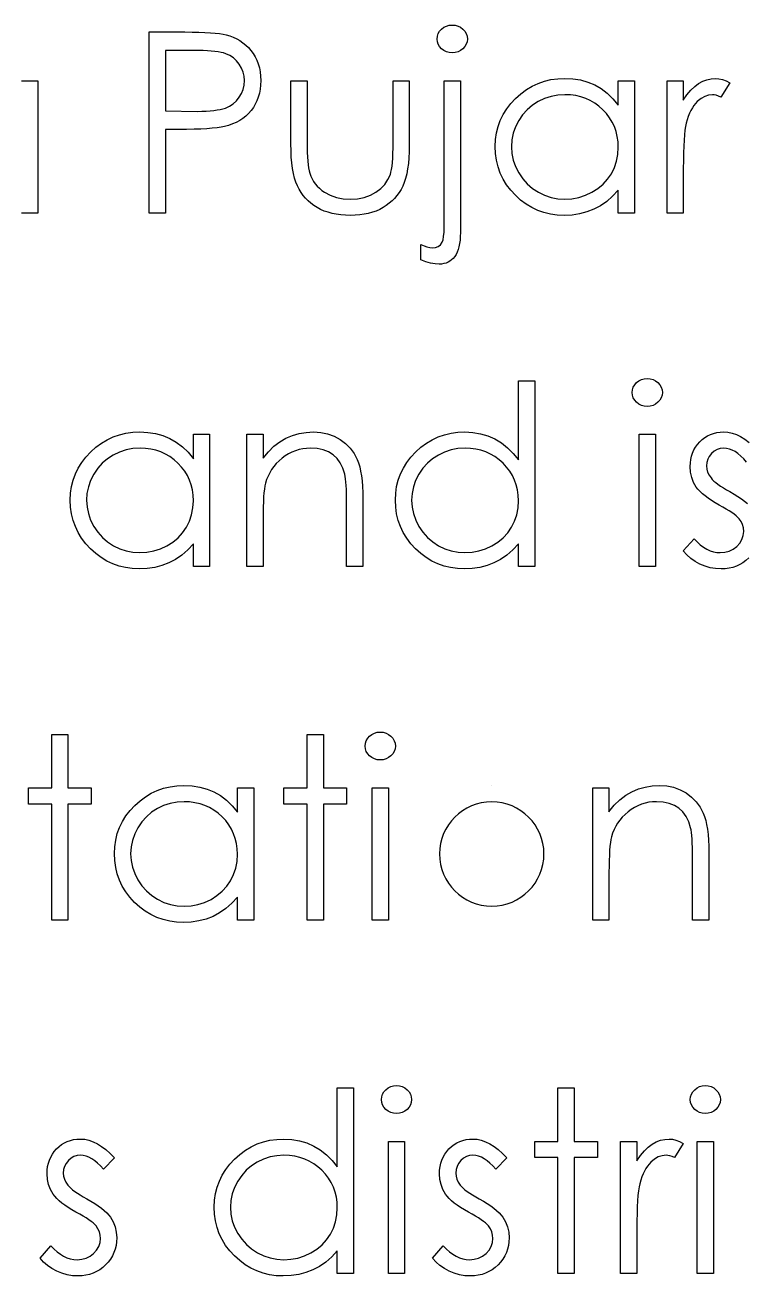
# Model space of a CAD drawing. Header units: millimetres. Extents: x -115 to 178, y -25 to 102.
# Drawn here: x -4.62 to 9.31, y 77.66 to 101.84 of the extents above; entities that cross this region are included whole.
import ezdxf

# ---------------------------------------------------------------- set-up
doc = ezdxf.new("R2010")
doc.units = ezdxf.units.MM

msp = doc.modelspace()

# ---------------------------------------------------------------- linework, layer by layer
at = {"color": 7, "linetype": 'Continuous'}
msp.add_line((4.4, 87.14), (4.4, 87.14), dxfattribs=at)
at = {"color": 7, "linetype": 'Continuous', "flags": 128}
for points in [[(3.636, 101.838), (3.695, 101.834), (3.749, 101.819), (3.798, 101.794), (3.843, 101.759), (3.88, 101.718), (3.907, 101.672), (3.922, 101.622), (3.928, 101.568), (3.928, 101.568), (3.922, 101.515), (3.907, 101.466), (3.88, 101.421), (3.843, 101.379), (3.798, 101.345), (3.749, 101.32), (3.695, 101.305), (3.636, 101.3), (3.636, 101.3), (3.577, 101.305), (3.523, 101.32), (3.474, 101.345), (3.429, 101.379), (3.392, 101.421), (3.365, 101.466), (3.35, 101.515), (3.344, 101.568), (3.344, 101.568), (3.35, 101.622), (3.365, 101.672), (3.392, 101.718), (3.429, 101.759), (3.474, 101.794), (3.523, 101.819), (3.577, 101.834), (3.636, 101.838)], [(-2.22, 101.704), (-1.533, 101.704), (-1.533, 101.704), (-1.392, 101.703), (-1.262, 101.7), (-1.144, 101.696), (-1.038, 101.69), (-0.945, 101.683), (-0.863, 101.674), (-0.794, 101.664), (-0.736, 101.651), (-0.736, 101.651), (-0.664, 101.63), (-0.595, 101.604), (-0.53, 101.573), (-0.468, 101.538), (-0.409, 101.497), (-0.354, 101.451), (-0.302, 101.401), (-0.254, 101.346), (-0.21, 101.286), (-0.172, 101.223), (-0.139, 101.156), (-0.113, 101.085), (-0.092, 101.01), (-0.078, 100.933), (-0.069, 100.851), (-0.066, 100.765), (-0.066, 100.765), (-0.069, 100.679), (-0.078, 100.597), (-0.092, 100.518), (-0.112, 100.444), (-0.139, 100.373), (-0.17, 100.306), (-0.208, 100.243), (-0.252, 100.184), (-0.3, 100.13), (-0.353, 100.079), (-0.411, 100.034), (-0.472, 99.993), (-0.539, 99.957), (-0.61, 99.926), (-0.685, 99.899), (-0.764, 99.877), (-0.764, 99.877), (-0.83, 99.863), (-0.909, 99.851), (-1.001, 99.842), (-1.106, 99.834), (-1.224, 99.828), (-1.354, 99.823), (-1.498, 99.82), (-1.655, 99.819), (-1.655, 99.819), (-1.906, 99.819), (-1.906, 99.819), (-1.906, 98.204), (-1.906, 98.204), (-2.22, 98.204), (-2.22, 98.204), (-2.22, 101.704)], [(-1.906, 101.345), (-1.906, 100.178), (-1.906, 100.178), (-1.293, 100.17), (-1.293, 100.17), (-1.203, 100.171), (-1.12, 100.175), (-1.042, 100.18), (-0.971, 100.187), (-0.906, 100.196), (-0.848, 100.206), (-0.796, 100.22), (-0.749, 100.234), (-0.668, 100.271), (-0.595, 100.318), (-0.533, 100.376), (-0.479, 100.442), (-0.435, 100.517), (-0.404, 100.595), (-0.386, 100.677), (-0.38, 100.764), (-0.38, 100.764), (-0.386, 100.848), (-0.404, 100.929), (-0.435, 101.006), (-0.479, 101.08), (-0.532, 101.146), (-0.592, 101.202), (-0.662, 101.249), (-0.738, 101.284), (-0.782, 101.298), (-0.831, 101.31), (-0.888, 101.321), (-0.951, 101.329), (-1.02, 101.336), (-1.095, 101.341), (-1.177, 101.344), (-1.265, 101.345), (-1.265, 101.345), (-1.906, 101.345)], [(-4.373, 100.761), (-4.373, 98.204), (-4.373, 98.204), (-4.688, 98.204)], [(-4.688, 100.761), (-4.373, 100.761)], [(0.518, 100.761), (0.832, 100.761), (0.832, 100.761), (0.832, 99.575), (0.832, 99.575), (0.832, 99.471), (0.834, 99.375), (0.839, 99.288), (0.844, 99.209), (0.851, 99.138), (0.86, 99.076), (0.869, 99.023), (0.881, 98.977), (0.881, 98.977), (0.902, 98.92), (0.927, 98.866), (0.956, 98.816), (0.989, 98.768), (1.027, 98.723), (1.069, 98.682), (1.115, 98.643), (1.165, 98.608), (1.275, 98.549), (1.396, 98.507), (1.526, 98.481), (1.667, 98.473), (1.667, 98.473), (1.807, 98.481), (1.936, 98.506), (2.054, 98.547), (2.16, 98.605), (2.254, 98.676), (2.331, 98.758), (2.394, 98.85), (2.44, 98.952), (2.44, 98.952), (2.452, 98.994), (2.462, 99.046), (2.472, 99.108), (2.479, 99.181), (2.485, 99.265), (2.488, 99.358), (2.491, 99.462), (2.492, 99.575), (2.492, 99.575), (2.492, 100.761), (2.492, 100.761), (2.806, 100.761), (2.806, 100.761), (2.806, 99.516), (2.806, 99.516), (2.804, 99.389), (2.798, 99.27), (2.788, 99.159), (2.774, 99.056), (2.757, 98.961), (2.735, 98.875), (2.709, 98.796), (2.68, 98.725), (2.646, 98.661), (2.609, 98.6), (2.567, 98.542), (2.522, 98.488), (2.472, 98.438), (2.419, 98.392), (2.361, 98.348), (2.3, 98.309), (2.235, 98.274), (2.165, 98.243), (2.092, 98.218), (2.014, 98.197), (1.932, 98.18), (1.847, 98.168), (1.758, 98.161), (1.664, 98.159), (1.664, 98.159), (1.571, 98.161), (1.481, 98.168), (1.395, 98.18), (1.313, 98.197), (1.235, 98.218), (1.162, 98.243), (1.092, 98.274), (1.026, 98.309), (0.964, 98.348), (0.906, 98.392), (0.852, 98.439), (0.802, 98.489), (0.757, 98.544), (0.715, 98.602), (0.677, 98.664), (0.644, 98.729), (0.614, 98.8), (0.588, 98.88), (0.567, 98.969), (0.549, 99.066), (0.535, 99.172), (0.525, 99.286), (0.52, 99.408), (0.518, 99.539), (0.518, 99.539), (0.518, 100.761)], [(3.479, 100.761), (3.793, 100.761), (3.793, 100.761), (3.793, 97.83), (3.793, 97.83), (3.792, 97.752), (3.786, 97.681), (3.778, 97.614), (3.766, 97.552), (3.75, 97.497), (3.731, 97.447), (3.71, 97.402), (3.684, 97.362), (3.655, 97.328), (3.624, 97.299), (3.591, 97.273), (3.554, 97.253), (3.516, 97.237), (3.474, 97.226), (3.431, 97.219), (3.384, 97.217), (3.384, 97.217), (3.303, 97.222), (3.218, 97.237), (3.126, 97.262), (3.03, 97.297), (3.03, 97.297), (3.03, 97.599), (3.03, 97.599), (3.091, 97.569), (3.148, 97.548), (3.202, 97.535), (3.253, 97.531), (3.253, 97.531), (3.312, 97.538), (3.363, 97.558), (3.406, 97.592), (3.441, 97.641), (3.441, 97.641), (3.458, 97.686), (3.47, 97.749), (3.477, 97.832), (3.479, 97.932), (3.479, 97.932), (3.479, 100.761)], [(7.159, 100.761), (7.159, 98.204), (7.159, 98.204), (6.844, 98.204), (6.844, 98.204), (6.844, 98.646), (6.844, 98.646), (6.736, 98.528), (6.621, 98.427), (6.499, 98.343), (6.372, 98.276), (6.238, 98.225), (6.098, 98.188), (5.952, 98.166), (5.8, 98.159), (5.8, 98.159), (5.664, 98.165), (5.534, 98.183), (5.409, 98.214), (5.288, 98.256), (5.173, 98.31), (5.062, 98.377), (4.957, 98.456), (4.857, 98.547), (4.765, 98.646), (4.686, 98.751), (4.619, 98.861), (4.564, 98.976), (4.521, 99.097), (4.491, 99.223), (4.473, 99.354), (4.466, 99.49), (4.466, 99.49), (4.473, 99.623), (4.491, 99.752), (4.522, 99.875), (4.565, 99.994), (4.62, 100.108), (4.688, 100.217), (4.768, 100.321), (4.86, 100.42), (4.961, 100.51), (5.068, 100.589), (5.179, 100.656), (5.295, 100.71), (5.416, 100.752), (5.542, 100.783), (5.674, 100.8), (5.81, 100.806), (5.81, 100.806), (5.966, 100.799), (6.115, 100.776), (6.256, 100.736), (6.389, 100.682), (6.514, 100.611), (6.633, 100.522), (6.742, 100.414), (6.844, 100.288), (6.844, 100.288), (6.844, 100.761), (6.844, 100.761), (7.159, 100.761)], [(7.787, 100.761), (8.101, 100.761), (8.101, 100.761), (8.101, 100.385), (8.101, 100.385), (8.172, 100.489), (8.246, 100.577), (8.321, 100.649), (8.398, 100.707), (8.477, 100.75), (8.559, 100.782), (8.641, 100.8), (8.725, 100.806), (8.725, 100.806), (8.79, 100.801), (8.857, 100.785), (8.927, 100.757), (8.998, 100.719), (8.998, 100.719), (8.826, 100.447), (8.826, 100.447), (8.78, 100.466), (8.738, 100.481), (8.7, 100.489), (8.665, 100.492), (8.665, 100.492), (8.59, 100.484), (8.516, 100.459), (8.444, 100.417), (8.372, 100.358), (8.338, 100.322), (8.306, 100.281), (8.276, 100.236), (8.248, 100.187), (8.222, 100.132), (8.198, 100.073), (8.177, 100.009), (8.157, 99.941), (8.157, 99.941), (8.144, 99.88), (8.132, 99.805), (8.123, 99.716), (8.115, 99.613), (8.109, 99.497), (8.104, 99.366), (8.102, 99.222), (8.101, 99.063), (8.101, 99.063), (8.101, 98.204), (8.101, 98.204), (7.787, 98.204), (7.787, 98.204), (7.787, 100.761)], [(5.814, 100.492), (5.676, 100.484), (5.545, 100.459), (5.418, 100.418), (5.297, 100.36), (5.185, 100.288), (5.085, 100.202), (4.996, 100.103), (4.92, 99.99), (4.859, 99.87), (4.815, 99.745), (4.789, 99.617), (4.78, 99.486), (4.78, 99.486), (4.789, 99.356), (4.815, 99.228), (4.86, 99.103), (4.921, 98.981), (4.998, 98.868), (5.087, 98.768), (5.188, 98.681), (5.301, 98.607), (5.422, 98.548), (5.547, 98.507), (5.677, 98.481), (5.811, 98.473), (5.811, 98.473), (5.947, 98.481), (6.08, 98.506), (6.208, 98.547), (6.333, 98.606), (6.448, 98.678), (6.551, 98.762), (6.638, 98.858), (6.711, 98.965), (6.769, 99.082), (6.811, 99.207), (6.836, 99.338), (6.844, 99.477), (6.844, 99.477), (6.84, 99.583), (6.826, 99.685), (6.802, 99.782), (6.77, 99.875), (6.728, 99.963), (6.677, 100.047), (6.617, 100.126), (6.546, 100.201), (6.47, 100.269), (6.389, 100.329), (6.304, 100.379), (6.215, 100.419), (6.121, 100.452), (6.023, 100.474), (5.92, 100.488), (5.814, 100.492)], [(5.229, 94.96), (5.229, 91.37), (5.229, 91.37), (4.915, 91.37), (4.915, 91.37), (4.915, 91.813), (4.915, 91.813), (4.806, 91.695), (4.692, 91.594), (4.57, 91.51), (4.442, 91.443), (4.308, 91.392), (4.169, 91.355), (4.022, 91.333), (3.87, 91.326), (3.87, 91.326), (3.735, 91.332), (3.605, 91.35), (3.479, 91.38), (3.358, 91.422), (3.243, 91.477), (3.133, 91.544), (3.028, 91.622), (2.927, 91.713), (2.835, 91.813), (2.756, 91.917), (2.69, 92.027), (2.634, 92.143), (2.591, 92.264), (2.561, 92.389), (2.543, 92.52), (2.537, 92.656), (2.537, 92.656), (2.543, 92.79), (2.561, 92.919), (2.592, 93.042), (2.636, 93.161), (2.691, 93.275), (2.758, 93.383), (2.838, 93.488), (2.931, 93.587), (3.032, 93.677), (3.138, 93.756), (3.249, 93.822), (3.365, 93.876), (3.487, 93.919), (3.613, 93.949), (3.744, 93.967), (3.88, 93.973), (3.88, 93.973), (4.036, 93.965), (4.185, 93.939), (4.326, 93.897), (4.459, 93.838), (4.585, 93.762), (4.703, 93.669), (4.813, 93.559), (4.915, 93.433), (4.915, 93.433), (4.915, 94.96), (4.915, 94.96), (5.229, 94.96)], [(7.404, 95.005), (7.462, 95), (7.516, 94.985), (7.566, 94.96), (7.611, 94.926), (7.649, 94.884), (7.675, 94.838), (7.691, 94.788), (7.697, 94.734), (7.697, 94.734), (7.691, 94.682), (7.675, 94.633), (7.649, 94.587), (7.611, 94.546), (7.566, 94.511), (7.516, 94.486), (7.462, 94.472), (7.404, 94.467), (7.404, 94.467), (7.346, 94.472), (7.294, 94.486), (7.244, 94.511), (7.199, 94.546), (7.162, 94.587), (7.135, 94.633), (7.119, 94.682), (7.114, 94.734), (7.114, 94.734), (7.119, 94.788), (7.135, 94.838), (7.162, 94.884), (7.199, 94.926), (7.244, 94.96), (7.294, 94.985), (7.346, 95), (7.404, 95.005)], [(-1.053, 93.928), (-1.053, 91.37), (-1.053, 91.37), (-1.367, 91.37), (-1.367, 91.37), (-1.367, 91.813), (-1.367, 91.813), (-1.476, 91.695), (-1.59, 91.594), (-1.712, 91.51), (-1.84, 91.443), (-1.974, 91.392), (-2.113, 91.355), (-2.26, 91.333), (-2.412, 91.326), (-2.412, 91.326), (-2.547, 91.332), (-2.677, 91.35), (-2.803, 91.38), (-2.924, 91.422), (-3.039, 91.477), (-3.149, 91.544), (-3.255, 91.622), (-3.355, 91.713), (-3.447, 91.813), (-3.526, 91.917), (-3.592, 92.027), (-3.648, 92.143), (-3.691, 92.264), (-3.721, 92.389), (-3.739, 92.52), (-3.745, 92.656), (-3.745, 92.656), (-3.739, 92.79), (-3.721, 92.919), (-3.69, 93.042), (-3.646, 93.161), (-3.591, 93.275), (-3.524, 93.383), (-3.444, 93.488), (-3.351, 93.587), (-3.25, 93.677), (-3.144, 93.756), (-3.033, 93.822), (-2.917, 93.876), (-2.795, 93.919), (-2.669, 93.949), (-2.538, 93.967), (-2.402, 93.973), (-2.402, 93.973), (-2.246, 93.965), (-2.097, 93.942), (-1.956, 93.903), (-1.823, 93.849), (-1.697, 93.778), (-1.579, 93.688), (-1.469, 93.581), (-1.367, 93.455), (-1.367, 93.455), (-1.367, 93.928), (-1.367, 93.928), (-1.053, 93.928)], [(-0.335, 93.928), (-0.021, 93.928), (-0.021, 93.928), (-0.021, 93.467), (-0.021, 93.467), (0.082, 93.59), (0.19, 93.696), (0.304, 93.783), (0.423, 93.852), (0.547, 93.905), (0.677, 93.943), (0.812, 93.965), (0.952, 93.973), (0.952, 93.973), (1.094, 93.964), (1.227, 93.937), (1.352, 93.892), (1.468, 93.829), (1.573, 93.75), (1.665, 93.659), (1.74, 93.555), (1.801, 93.439), (1.827, 93.374), (1.848, 93.299), (1.866, 93.217), (1.882, 93.126), (1.893, 93.027), (1.902, 92.919), (1.907, 92.801), (1.909, 92.677), (1.909, 92.677), (1.909, 91.37), (1.909, 91.37), (1.594, 91.37), (1.594, 91.37), (1.594, 92.574), (1.594, 92.574), (1.594, 92.678), (1.592, 92.773), (1.59, 92.86), (1.585, 92.937), (1.58, 93.005), (1.573, 93.064), (1.566, 93.115), (1.557, 93.156), (1.557, 93.156), (1.522, 93.273), (1.472, 93.376), (1.409, 93.462), (1.332, 93.533), (1.242, 93.588), (1.14, 93.627), (1.025, 93.651), (0.898, 93.659), (0.898, 93.659), (0.822, 93.656), (0.748, 93.647), (0.676, 93.632), (0.607, 93.611), (0.539, 93.583), (0.473, 93.55), (0.409, 93.51), (0.347, 93.464), (0.289, 93.414), (0.236, 93.361), (0.189, 93.305), (0.146, 93.246), (0.109, 93.184), (0.077, 93.12), (0.049, 93.052), (0.027, 92.982), (0.027, 92.982), (0.016, 92.93), (0.006, 92.868), (-0.002, 92.797), (-0.009, 92.716), (-0.014, 92.625), (-0.018, 92.525), (-0.02, 92.415), (-0.021, 92.295), (-0.021, 92.295), (-0.021, 91.37), (-0.021, 91.37), (-0.335, 91.37), (-0.335, 91.37), (-0.335, 93.928)], [(7.248, 93.928), (7.562, 93.928), (7.562, 93.928), (7.562, 91.37), (7.562, 91.37), (7.248, 91.37), (7.248, 91.37), (7.248, 93.928)], [(9.367, 91.54), (9.312, 91.49), (9.254, 91.446), (9.192, 91.41), (9.127, 91.38), (9.058, 91.356), (8.986, 91.339), (8.911, 91.329), (8.832, 91.326), (8.832, 91.326), (8.726, 91.331), (8.623, 91.349), (8.522, 91.377), (8.423, 91.417), (8.33, 91.468), (8.245, 91.528), (8.169, 91.596), (8.101, 91.672), (8.101, 91.672), (8.309, 91.909), (8.309, 91.909), (8.369, 91.846), (8.43, 91.791), (8.493, 91.745), (8.555, 91.707), (8.619, 91.678), (8.684, 91.657), (8.749, 91.644), (8.816, 91.64), (8.816, 91.64), (8.906, 91.647), (8.99, 91.671), (9.066, 91.708), (9.136, 91.762), (9.193, 91.826), (9.235, 91.896), (9.259, 91.971), (9.268, 92.051), (9.268, 92.051), (9.262, 92.118), (9.246, 92.181), (9.219, 92.24), (9.181, 92.295), (9.181, 92.295), (9.157, 92.322), (9.125, 92.351), (9.087, 92.381), (9.042, 92.414), (8.99, 92.447), (8.931, 92.482), (8.866, 92.52), (8.794, 92.559), (8.794, 92.559), (8.716, 92.603), (8.644, 92.647), (8.58, 92.691), (8.521, 92.735), (8.469, 92.778), (8.424, 92.822), (8.385, 92.865), (8.353, 92.908), (8.353, 92.908), (8.301, 92.997), (8.265, 93.093), (8.242, 93.194), (8.235, 93.302), (8.235, 93.302), (8.238, 93.373), (8.247, 93.44), (8.261, 93.505), (8.281, 93.566), (8.307, 93.625), (8.339, 93.68), (8.376, 93.733), (8.418, 93.782), (8.466, 93.826), (8.517, 93.865), (8.57, 93.898), (8.626, 93.925), (8.686, 93.946), (8.748, 93.961), (8.813, 93.97), (8.882, 93.973), (8.882, 93.973), (8.963, 93.967), (9.045, 93.951), (9.127, 93.922), (9.209, 93.882), (9.29, 93.831), (9.372, 93.768)], [(-2.398, 93.659), (-2.535, 93.651), (-2.667, 93.626), (-2.793, 93.585), (-2.914, 93.527), (-3.027, 93.455), (-3.127, 93.369), (-3.215, 93.27), (-3.292, 93.157), (-3.353, 93.036), (-3.396, 92.912), (-3.423, 92.784), (-3.431, 92.653), (-3.431, 92.653), (-3.422, 92.522), (-3.396, 92.395), (-3.352, 92.27), (-3.29, 92.148), (-3.213, 92.034), (-3.125, 91.934), (-3.024, 91.847), (-2.911, 91.774), (-2.79, 91.715), (-2.664, 91.673), (-2.534, 91.648), (-2.401, 91.64), (-2.401, 91.64), (-2.265, 91.648), (-2.132, 91.673), (-2.004, 91.714), (-1.879, 91.772), (-1.763, 91.844), (-1.661, 91.929), (-1.574, 92.025), (-1.5, 92.132), (-1.442, 92.249), (-1.4, 92.374), (-1.376, 92.505), (-1.367, 92.644), (-1.367, 92.644), (-1.372, 92.75), (-1.386, 92.851), (-1.409, 92.949), (-1.441, 93.041), (-1.483, 93.13), (-1.535, 93.214), (-1.595, 93.293), (-1.665, 93.368), (-1.741, 93.436), (-1.822, 93.496), (-1.908, 93.545), (-1.997, 93.586), (-2.091, 93.618), (-2.189, 93.641), (-2.291, 93.655), (-2.398, 93.659)], [(3.884, 93.659), (3.747, 93.651), (3.615, 93.626), (3.489, 93.585), (3.368, 93.527), (3.255, 93.455), (3.155, 93.369), (3.067, 93.27), (2.99, 93.157), (2.929, 93.036), (2.886, 92.912), (2.859, 92.784), (2.851, 92.653), (2.851, 92.653), (2.86, 92.522), (2.886, 92.395), (2.93, 92.27), (2.992, 92.148), (3.069, 92.034), (3.157, 91.934), (3.258, 91.847), (3.371, 91.774), (3.492, 91.715), (3.618, 91.673), (3.748, 91.648), (3.882, 91.64), (3.882, 91.64), (4.018, 91.648), (4.15, 91.673), (4.278, 91.714), (4.403, 91.772), (4.519, 91.844), (4.621, 91.929), (4.708, 92.025), (4.782, 92.132), (4.84, 92.249), (4.882, 92.374), (4.907, 92.505), (4.915, 92.644), (4.915, 92.644), (4.91, 92.75), (4.896, 92.851), (4.873, 92.949), (4.841, 93.041), (4.799, 93.13), (4.747, 93.214), (4.687, 93.293), (4.617, 93.368), (4.541, 93.436), (4.46, 93.496), (4.374, 93.545), (4.285, 93.586), (4.191, 93.618), (4.093, 93.641), (3.991, 93.655), (3.884, 93.659)], [(9.324, 93.39), (9.268, 93.453), (9.211, 93.507), (9.155, 93.554), (9.101, 93.592), (9.045, 93.621), (8.991, 93.642), (8.936, 93.655), (8.882, 93.659), (8.882, 93.659), (8.816, 93.653), (8.755, 93.633), (8.698, 93.601), (8.647, 93.555), (8.604, 93.501), (8.574, 93.444), (8.556, 93.381), (8.55, 93.315), (8.55, 93.315), (8.555, 93.254), (8.571, 93.196), (8.599, 93.139), (8.637, 93.083), (8.637, 93.083), (8.661, 93.054), (8.692, 93.024), (8.728, 92.993), (8.771, 92.961), (8.82, 92.927), (8.875, 92.893), (8.935, 92.856), (9.002, 92.819), (9.002, 92.819), (9.083, 92.773), (9.157, 92.727), (9.225, 92.682), (9.286, 92.637), (9.34, 92.592)], [(-4.104, 88.127), (-3.79, 88.127), (-3.79, 88.127), (-3.79, 87.095), (-3.79, 87.095), (-3.341, 87.095), (-3.341, 87.095), (-3.341, 86.781), (-3.341, 86.781), (-3.79, 86.781), (-3.79, 86.781), (-3.79, 84.537), (-3.79, 84.537), (-4.104, 84.537), (-4.104, 84.537), (-4.104, 86.781), (-4.104, 86.781), (-4.553, 86.781), (-4.553, 86.781), (-4.553, 87.095), (-4.553, 87.095), (-4.104, 87.095), (-4.104, 87.095), (-4.104, 88.127)], [(0.832, 88.127), (1.146, 88.127), (1.146, 88.127), (1.146, 87.095), (1.146, 87.095), (1.594, 87.095), (1.594, 87.095), (1.594, 86.781), (1.594, 86.781), (1.146, 86.781), (1.146, 86.781), (1.146, 84.537), (1.146, 84.537), (0.832, 84.537), (0.832, 84.537), (0.832, 86.781), (0.832, 86.781), (0.383, 86.781), (0.383, 86.781), (0.383, 87.095), (0.383, 87.095), (0.832, 87.095), (0.832, 87.095), (0.832, 88.127)], [(2.244, 88.172), (2.302, 88.167), (2.356, 88.152), (2.406, 88.127), (2.451, 88.093), (2.488, 88.051), (2.515, 88.005), (2.531, 87.955), (2.537, 87.901), (2.537, 87.901), (2.531, 87.849), (2.515, 87.799), (2.488, 87.754), (2.451, 87.713), (2.406, 87.678), (2.356, 87.653), (2.302, 87.638), (2.244, 87.633), (2.244, 87.633), (2.186, 87.638), (2.134, 87.653), (2.084, 87.678), (2.039, 87.713), (2.002, 87.754), (1.975, 87.799), (1.959, 87.849), (1.953, 87.901), (1.953, 87.901), (1.959, 87.955), (1.975, 88.005), (2.002, 88.051), (2.039, 88.093), (2.084, 88.127), (2.134, 88.152), (2.186, 88.167), (2.244, 88.172)], [(-0.2, 87.095), (-0.2, 84.537), (-0.2, 84.537), (-0.515, 84.537), (-0.515, 84.537), (-0.515, 84.98), (-0.515, 84.98), (-0.623, 84.862), (-0.737, 84.761), (-0.859, 84.677), (-0.987, 84.609), (-1.121, 84.558), (-1.261, 84.522), (-1.407, 84.499), (-1.559, 84.492), (-1.559, 84.492), (-1.695, 84.499), (-1.825, 84.517), (-1.95, 84.547), (-2.071, 84.589), (-2.186, 84.644), (-2.297, 84.71), (-2.402, 84.789), (-2.502, 84.88), (-2.594, 84.98), (-2.673, 85.084), (-2.74, 85.194), (-2.795, 85.31), (-2.838, 85.43), (-2.868, 85.556), (-2.886, 85.687), (-2.893, 85.823), (-2.893, 85.823), (-2.886, 85.956), (-2.868, 86.085), (-2.837, 86.209), (-2.794, 86.328), (-2.738, 86.441), (-2.671, 86.55), (-2.591, 86.655), (-2.499, 86.753), (-2.398, 86.844), (-2.291, 86.922), (-2.18, 86.989), (-2.064, 87.043), (-1.943, 87.086), (-1.817, 87.116), (-1.685, 87.133), (-1.549, 87.14), (-1.549, 87.14), (-1.393, 87.132), (-1.244, 87.109), (-1.103, 87.07), (-0.97, 87.016), (-0.845, 86.945), (-0.726, 86.855), (-0.617, 86.748), (-0.515, 86.622), (-0.515, 86.622), (-0.515, 87.095), (-0.515, 87.095), (-0.2, 87.095)], [(2.088, 87.095), (2.402, 87.095), (2.402, 87.095), (2.402, 84.537), (2.402, 84.537), (2.088, 84.537), (2.088, 84.537), (2.088, 87.095)], [(6.351, 87.095), (6.665, 87.095), (6.665, 87.095), (6.665, 86.633), (6.665, 86.633), (6.768, 86.757), (6.876, 86.863), (6.99, 86.95), (7.109, 87.019), (7.233, 87.072), (7.363, 87.11), (7.498, 87.132), (7.638, 87.14), (7.638, 87.14), (7.78, 87.131), (7.913, 87.104), (8.038, 87.058), (8.154, 86.995), (8.259, 86.917), (8.35, 86.826), (8.426, 86.722), (8.487, 86.605), (8.512, 86.54), (8.534, 86.466), (8.552, 86.384), (8.568, 86.293), (8.579, 86.193), (8.587, 86.085), (8.593, 85.968), (8.594, 85.843), (8.594, 85.843), (8.594, 84.537), (8.594, 84.537), (8.28, 84.537), (8.28, 84.537), (8.28, 85.74), (8.28, 85.74), (8.28, 85.845), (8.278, 85.94), (8.275, 86.026), (8.271, 86.104), (8.266, 86.172), (8.259, 86.231), (8.252, 86.282), (8.243, 86.322), (8.243, 86.322), (8.207, 86.44), (8.158, 86.542), (8.095, 86.629), (8.018, 86.699), (7.928, 86.755), (7.826, 86.794), (7.711, 86.818), (7.583, 86.826), (7.583, 86.826), (7.508, 86.823), (7.434, 86.814), (7.362, 86.798), (7.292, 86.777), (7.224, 86.749), (7.159, 86.716), (7.095, 86.676), (7.033, 86.631), (6.975, 86.58), (6.922, 86.528), (6.875, 86.472), (6.832, 86.413), (6.795, 86.351), (6.762, 86.286), (6.735, 86.218), (6.713, 86.148), (6.713, 86.148), (6.702, 86.096), (6.692, 86.035), (6.684, 85.964), (6.677, 85.883), (6.672, 85.792), (6.668, 85.692), (6.666, 85.582), (6.665, 85.462), (6.665, 85.462), (6.665, 84.537), (6.665, 84.537), (6.351, 84.537), (6.351, 84.537), (6.351, 87.095)], [(-1.545, 86.826), (-1.683, 86.817), (-1.814, 86.793), (-1.941, 86.751), (-2.062, 86.694), (-2.174, 86.622), (-2.274, 86.535), (-2.363, 86.436), (-2.439, 86.324), (-2.5, 86.203), (-2.544, 86.078), (-2.57, 85.951), (-2.579, 85.819), (-2.579, 85.819), (-2.57, 85.689), (-2.544, 85.561), (-2.499, 85.437), (-2.438, 85.315), (-2.361, 85.201), (-2.272, 85.101), (-2.171, 85.014), (-2.058, 84.94), (-1.937, 84.881), (-1.812, 84.84), (-1.682, 84.815), (-1.548, 84.806), (-1.548, 84.806), (-1.412, 84.815), (-1.279, 84.839), (-1.151, 84.881), (-1.026, 84.939), (-0.911, 85.011), (-0.808, 85.095), (-0.721, 85.191), (-0.648, 85.299), (-0.59, 85.416), (-0.547, 85.54), (-0.523, 85.672), (-0.515, 85.81), (-0.515, 85.81), (-0.519, 85.916), (-0.533, 86.018), (-0.557, 86.115), (-0.589, 86.208), (-0.631, 86.296), (-0.682, 86.38), (-0.742, 86.46), (-0.813, 86.535), (-0.889, 86.603), (-0.97, 86.662), (-1.055, 86.712), (-1.144, 86.753), (-1.238, 86.785), (-1.336, 86.807), (-1.439, 86.821), (-1.545, 86.826)], [(1.729, 81.294), (1.729, 77.704), (1.729, 77.704), (1.415, 77.704), (1.415, 77.704), (1.415, 78.146), (1.415, 78.146), (1.306, 78.028), (1.192, 77.927), (1.07, 77.843), (0.942, 77.776), (0.808, 77.725), (0.669, 77.688), (0.522, 77.666), (0.37, 77.659), (0.37, 77.659), (0.235, 77.665), (0.105, 77.683), (-0.021, 77.714), (-0.142, 77.756), (-0.257, 77.81), (-0.367, 77.877), (-0.472, 77.956), (-0.573, 78.047), (-0.665, 78.146), (-0.744, 78.251), (-0.81, 78.361), (-0.866, 78.476), (-0.909, 78.597), (-0.939, 78.723), (-0.957, 78.854), (-0.963, 78.99), (-0.963, 78.99), (-0.957, 79.123), (-0.939, 79.252), (-0.908, 79.375), (-0.864, 79.494), (-0.809, 79.608), (-0.742, 79.717), (-0.662, 79.821), (-0.569, 79.92), (-0.468, 80.01), (-0.362, 80.089), (-0.251, 80.156), (-0.135, 80.21), (-0.013, 80.252), (0.113, 80.283), (0.244, 80.3), (0.38, 80.306), (0.38, 80.306), (0.536, 80.298), (0.685, 80.273), (0.826, 80.23), (0.959, 80.171), (1.085, 80.095), (1.203, 80.003), (1.313, 79.893), (1.415, 79.767), (1.415, 79.767), (1.415, 81.294), (1.415, 81.294), (1.729, 81.294)], [(2.558, 81.338), (2.616, 81.334), (2.67, 81.319), (2.72, 81.294), (2.765, 81.259), (2.802, 81.218), (2.829, 81.172), (2.845, 81.122), (2.851, 81.068), (2.851, 81.068), (2.845, 81.015), (2.829, 80.966), (2.802, 80.921), (2.765, 80.879), (2.72, 80.845), (2.67, 80.82), (2.616, 80.805), (2.558, 80.8), (2.558, 80.8), (2.5, 80.805), (2.448, 80.82), (2.398, 80.845), (2.353, 80.879), (2.316, 80.921), (2.289, 80.966), (2.273, 81.015), (2.268, 81.068), (2.268, 81.068), (2.273, 81.122), (2.289, 81.172), (2.316, 81.218), (2.353, 81.259), (2.398, 81.294), (2.448, 81.319), (2.5, 81.334), (2.558, 81.338)], [(5.678, 81.294), (5.992, 81.294), (5.992, 81.294), (5.992, 80.261), (5.992, 80.261), (6.441, 80.261), (6.441, 80.261), (6.441, 79.947), (6.441, 79.947), (5.992, 79.947), (5.992, 79.947), (5.992, 77.704), (5.992, 77.704), (5.678, 77.704), (5.678, 77.704), (5.678, 79.947), (5.678, 79.947), (5.229, 79.947), (5.229, 79.947), (5.229, 80.261), (5.229, 80.261), (5.678, 80.261), (5.678, 80.261), (5.678, 81.294)], [(8.526, 81.338), (8.584, 81.334), (8.638, 81.319), (8.688, 81.294), (8.733, 81.259), (8.77, 81.218), (8.797, 81.172), (8.813, 81.122), (8.819, 81.068), (8.819, 81.068), (8.813, 81.015), (8.797, 80.966), (8.77, 80.921), (8.733, 80.879), (8.688, 80.845), (8.638, 80.82), (8.584, 80.805), (8.526, 80.8), (8.526, 80.8), (8.468, 80.805), (8.416, 80.82), (8.366, 80.845), (8.321, 80.879), (8.284, 80.921), (8.257, 80.966), (8.241, 81.015), (8.235, 81.068), (8.235, 81.068), (8.241, 81.122), (8.257, 81.172), (8.284, 81.218), (8.321, 81.259), (8.366, 81.294), (8.416, 81.319), (8.468, 81.334), (8.526, 81.338)], [(-2.893, 79.942), (-3.106, 79.723), (-3.106, 79.723), (-3.162, 79.786), (-3.218, 79.841), (-3.274, 79.887), (-3.329, 79.925), (-3.384, 79.954), (-3.439, 79.975), (-3.494, 79.988), (-3.548, 79.992), (-3.548, 79.992), (-3.613, 79.986), (-3.674, 79.966), (-3.731, 79.934), (-3.782, 79.888), (-3.825, 79.835), (-3.855, 79.777), (-3.874, 79.715), (-3.88, 79.648), (-3.88, 79.648), (-3.874, 79.588), (-3.858, 79.53), (-3.831, 79.472), (-3.793, 79.416), (-3.793, 79.416), (-3.768, 79.387), (-3.738, 79.358), (-3.701, 79.326), (-3.658, 79.294), (-3.609, 79.26), (-3.555, 79.226), (-3.494, 79.189), (-3.428, 79.152), (-3.428, 79.152), (-3.346, 79.106), (-3.272, 79.06), (-3.204, 79.015), (-3.143, 78.97), (-3.089, 78.925), (-3.041, 78.881), (-3.001, 78.837), (-2.967, 78.793), (-2.967, 78.793), (-2.915, 78.703), (-2.877, 78.607), (-2.856, 78.505), (-2.848, 78.398), (-2.848, 78.398), (-2.851, 78.322), (-2.861, 78.249), (-2.878, 78.179), (-2.901, 78.113), (-2.932, 78.048), (-2.968, 77.987), (-3.012, 77.929), (-3.062, 77.873), (-3.118, 77.823), (-3.176, 77.78), (-3.238, 77.743), (-3.303, 77.713), (-3.372, 77.689), (-3.444, 77.672), (-3.519, 77.662), (-3.597, 77.659), (-3.597, 77.659), (-3.703, 77.665), (-3.806, 77.682), (-3.907, 77.711), (-4.006, 77.751), (-4.099, 77.801), (-4.184, 77.861), (-4.261, 77.929), (-4.329, 78.005), (-4.329, 78.005), (-4.12, 78.242), (-4.12, 78.242), (-4.06, 78.179), (-3.999, 78.124), (-3.937, 78.078), (-3.874, 78.04), (-3.81, 78.011), (-3.745, 77.99), (-3.68, 77.977), (-3.613, 77.973), (-3.613, 77.973), (-3.523, 77.981), (-3.44, 78.004), (-3.363, 78.042), (-3.294, 78.096), (-3.236, 78.16), (-3.195, 78.23), (-3.17, 78.304), (-3.162, 78.385), (-3.162, 78.385), (-3.168, 78.451), (-3.184, 78.514), (-3.21, 78.573), (-3.248, 78.629), (-3.248, 78.629), (-3.273, 78.655), (-3.304, 78.684), (-3.343, 78.715), (-3.388, 78.747), (-3.44, 78.781), (-3.498, 78.816), (-3.564, 78.853), (-3.636, 78.892), (-3.636, 78.892), (-3.714, 78.936), (-3.785, 78.981), (-3.85, 79.025), (-3.909, 79.068), (-3.961, 79.112), (-4.005, 79.155), (-4.045, 79.199), (-4.077, 79.241), (-4.077, 79.241), (-4.128, 79.33), (-4.165, 79.426), (-4.187, 79.527), (-4.194, 79.635), (-4.194, 79.635), (-4.191, 79.706), (-4.183, 79.774), (-4.168, 79.838), (-4.148, 79.9), (-4.122, 79.958), (-4.091, 80.013), (-4.054, 80.066), (-4.011, 80.115), (-3.963, 80.16), (-3.913, 80.198), (-3.86, 80.231), (-3.803, 80.259), (-3.744, 80.28), (-3.681, 80.294), (-3.616, 80.304), (-3.548, 80.306), (-3.548, 80.306), (-3.466, 80.301), (-3.385, 80.284), (-3.303, 80.255), (-3.221, 80.215), (-3.14, 80.164), (-3.057, 80.102), (-2.975, 80.028), (-2.893, 79.942)], [(4.691, 79.942), (4.477, 79.723), (4.477, 79.723), (4.421, 79.786), (4.365, 79.841), (4.309, 79.887), (4.255, 79.925), (4.199, 79.954), (4.144, 79.975), (4.09, 79.988), (4.036, 79.992), (4.036, 79.992), (3.97, 79.986), (3.909, 79.966), (3.852, 79.934), (3.801, 79.888), (3.758, 79.835), (3.728, 79.777), (3.71, 79.715), (3.703, 79.648), (3.703, 79.648), (3.709, 79.588), (3.725, 79.53), (3.753, 79.472), (3.79, 79.416), (3.79, 79.416), (3.815, 79.387), (3.846, 79.358), (3.882, 79.326), (3.925, 79.294), (3.974, 79.26), (4.029, 79.226), (4.089, 79.189), (4.156, 79.152), (4.156, 79.152), (4.237, 79.106), (4.311, 79.06), (4.379, 79.015), (4.44, 78.97), (4.494, 78.925), (4.542, 78.881), (4.583, 78.837), (4.616, 78.793), (4.616, 78.793), (4.668, 78.703), (4.706, 78.607), (4.728, 78.505), (4.735, 78.398), (4.735, 78.398), (4.732, 78.322), (4.722, 78.249), (4.705, 78.179), (4.682, 78.113), (4.651, 78.048), (4.615, 77.987), (4.571, 77.929), (4.521, 77.873), (4.466, 77.823), (4.407, 77.78), (4.346, 77.743), (4.28, 77.713), (4.212, 77.689), (4.14, 77.672), (4.065, 77.662), (3.986, 77.659), (3.986, 77.659), (3.88, 77.665), (3.777, 77.682), (3.676, 77.711), (3.577, 77.751), (3.484, 77.801), (3.399, 77.861), (3.323, 77.929), (3.255, 78.005), (3.255, 78.005), (3.463, 78.242), (3.463, 78.242), (3.523, 78.179), (3.584, 78.124), (3.647, 78.078), (3.709, 78.04), (3.773, 78.011), (3.838, 77.99), (3.903, 77.977), (3.97, 77.973), (3.97, 77.973), (4.06, 77.981), (4.144, 78.004), (4.22, 78.042), (4.29, 78.096), (4.347, 78.16), (4.388, 78.23), (4.413, 78.304), (4.421, 78.385), (4.421, 78.385), (4.416, 78.451), (4.4, 78.514), (4.373, 78.573), (4.335, 78.629), (4.335, 78.629), (4.311, 78.655), (4.279, 78.684), (4.24, 78.715), (4.196, 78.747), (4.144, 78.781), (4.085, 78.816), (4.02, 78.853), (3.947, 78.892), (3.947, 78.892), (3.87, 78.936), (3.798, 78.981), (3.734, 79.025), (3.675, 79.068), (3.623, 79.112), (3.578, 79.155), (3.539, 79.199), (3.506, 79.241), (3.506, 79.241), (3.455, 79.33), (3.419, 79.426), (3.396, 79.527), (3.389, 79.635), (3.389, 79.635), (3.392, 79.706), (3.401, 79.774), (3.415, 79.838), (3.435, 79.9), (3.461, 79.958), (3.492, 80.013), (3.53, 80.066), (3.572, 80.115), (3.62, 80.16), (3.67, 80.198), (3.724, 80.231), (3.78, 80.259), (3.839, 80.28), (3.902, 80.294), (3.967, 80.304), (4.036, 80.306), (4.036, 80.306), (4.117, 80.301), (4.198, 80.284), (4.28, 80.255), (4.362, 80.215), (4.444, 80.164), (4.526, 80.102), (4.609, 80.028), (4.691, 79.942)], [(6.889, 80.261), (7.203, 80.261), (7.203, 80.261), (7.203, 79.885), (7.203, 79.885), (7.275, 79.989), (7.349, 80.077), (7.424, 80.149), (7.501, 80.207), (7.58, 80.25), (7.661, 80.282), (7.743, 80.3), (7.827, 80.306), (7.827, 80.306), (7.893, 80.301), (7.96, 80.285), (8.029, 80.257), (8.101, 80.219), (8.101, 80.219), (7.928, 79.947), (7.928, 79.947), (7.883, 79.966), (7.841, 79.981), (7.802, 79.989), (7.768, 79.992), (7.768, 79.992), (7.693, 79.984), (7.618, 79.959), (7.546, 79.917), (7.475, 79.858), (7.44, 79.822), (7.408, 79.781), (7.379, 79.736), (7.351, 79.687), (7.325, 79.632), (7.301, 79.573), (7.279, 79.509), (7.26, 79.441), (7.26, 79.441), (7.246, 79.38), (7.235, 79.305), (7.225, 79.216), (7.217, 79.113), (7.211, 78.997), (7.207, 78.866), (7.204, 78.722), (7.203, 78.563), (7.203, 78.563), (7.203, 77.704), (7.203, 77.704), (6.889, 77.704), (6.889, 77.704), (6.889, 80.261)], [(2.402, 80.261), (2.716, 80.261), (2.716, 80.261), (2.716, 77.704), (2.716, 77.704), (2.402, 77.704), (2.402, 77.704), (2.402, 80.261)], [(8.37, 80.261), (8.684, 80.261), (8.684, 80.261), (8.684, 77.704), (8.684, 77.704), (8.37, 77.704), (8.37, 77.704), (8.37, 80.261)], [(0.384, 79.992), (0.247, 79.984), (0.115, 79.959), (-0.011, 79.918), (-0.132, 79.86), (-0.245, 79.788), (-0.345, 79.702), (-0.433, 79.603), (-0.51, 79.49), (-0.571, 79.37), (-0.614, 79.245), (-0.641, 79.117), (-0.649, 78.986), (-0.649, 78.986), (-0.64, 78.856), (-0.614, 78.728), (-0.57, 78.603), (-0.508, 78.481), (-0.431, 78.368), (-0.343, 78.268), (-0.242, 78.181), (-0.129, 78.107), (-0.008, 78.048), (0.118, 78.007), (0.248, 77.981), (0.382, 77.973), (0.382, 77.973), (0.518, 77.981), (0.65, 78.006), (0.778, 78.047), (0.903, 78.106), (1.019, 78.178), (1.121, 78.262), (1.208, 78.358), (1.282, 78.465), (1.34, 78.582), (1.382, 78.707), (1.407, 78.838), (1.415, 78.977), (1.415, 78.977), (1.41, 79.083), (1.396, 79.185), (1.373, 79.282), (1.341, 79.375), (1.299, 79.463), (1.247, 79.547), (1.187, 79.626), (1.117, 79.701), (1.041, 79.769), (0.96, 79.829), (0.874, 79.879), (0.785, 79.919), (0.691, 79.952), (0.593, 79.974), (0.491, 79.988), (0.384, 79.992)]]:
    msp.add_lwpolyline(points, dxfattribs=at)
at = {"color": 7, "linetype": 'Continuous'}
msp.add_arc((4.399, 85.816), 1.009, 90.0000392377, 89.9999607617, dxfattribs=at)

doc.saveas('drawing.dxf')
